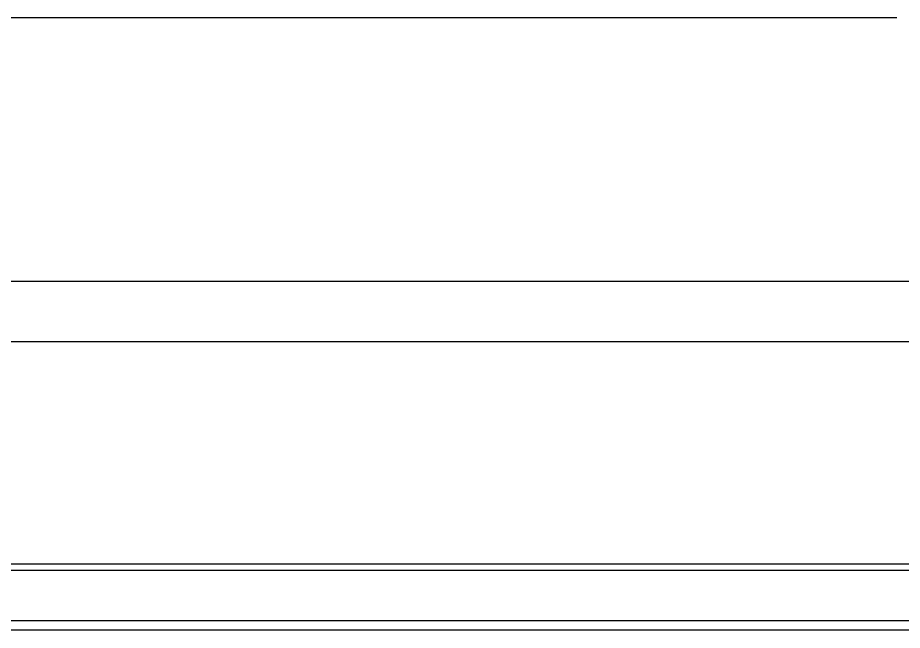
# Model space of a CAD drawing. Extents: x 198753 to 882193, y -399300 to 132460.
# Drawn here: x 389814 to 403905, y -78895 to -69145 of the extents above; entities that cross this region are included whole.
import ezdxf

# ---------------------------------------------------------------- set-up
doc = ezdxf.new("R2010")
doc.units = 0
doc.header["$LTSCALE"] = 1000
doc.header["$MEASUREMENT"] = 0
doc.layers.add('04-不打印_辅助线', color=165, linetype='Continuous', plot=False)

msp = doc.modelspace()

# ---------------------------------------------------------------- linework, layer by layer
at = {"layer": '04-不打印_辅助线', "color": 251}
for p, q in [((403818.2, -69144.9), (338573.5, -69144.9)), ((409164, -73344.9), (376147.8, -73344.9)), ((408384.2, -74304.9), (338573.5, -74304.9)), ((419311, -77844.9), (338573.5, -77844.9)), ((419311, -77944.9), (338573.5, -77944.9)), ((419311, -78744.9), (338573.5, -78744.9)), ((419311, -78894.9), (338573.5, -78894.9))]:
    msp.add_line(p, q, dxfattribs=at)

doc.saveas('drawing.dxf')
